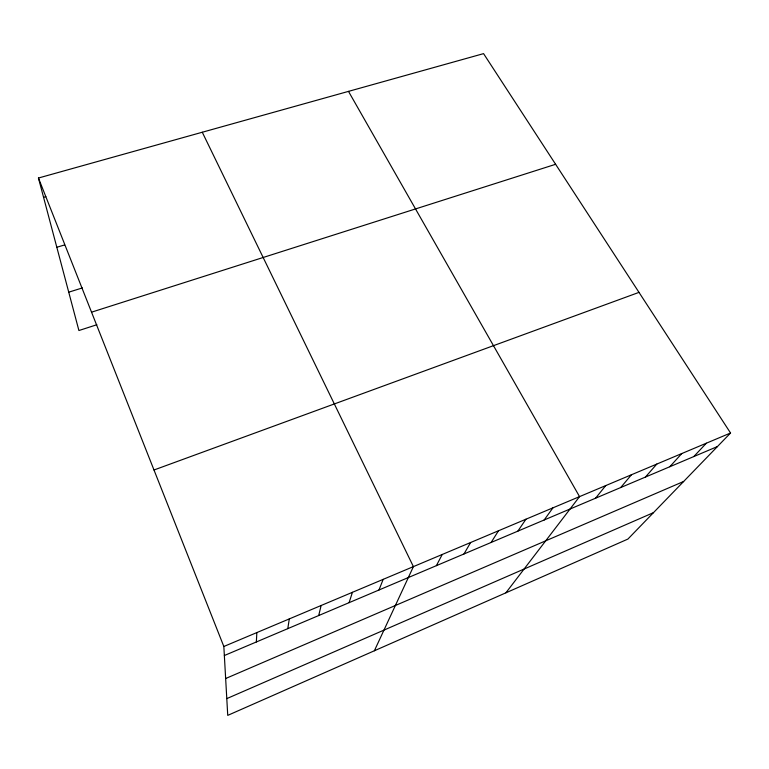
<?xml version="1.0" encoding="UTF-8"?>
<svg xmlns="http://www.w3.org/2000/svg" width="769" height="769" viewBox="0 0 769 769"><rect width="100%" height="100%" fill="white"/><g stroke="black" fill="none" stroke-linecap="round" stroke-linejoin="round"><path stroke-width="1.15" d="M256.346 641.971L256.856 632.579M287.798 628.638L289.279 618.92M318.702 615.546L321.134 605.501M349.088 602.665L352.433 592.313M378.963 590.006L383.183 579.355M374.368 650.776L413.405 566.628L202.276 132.239M436.369 565.667L442.242 554.478M463.967 553.978L470.609 542.52M491.122 542.462L498.514 530.764M517.854 531.139L525.958 519.2M544.164 519.988L552.969 507.819M505.877 592.832L579.547 496.62L348.492 91.376M595.581 498.197L605.712 485.604M620.698 487.546L631.464 474.752M645.431 477.059L656.813 464.072M669.799 466.735L681.767 453.556M693.801 456.565L706.346 443.204M730.55 433.005L627.908 539.069L227.739 715.372L223.837 646.489L38.45 178.023L483.566 53.628L730.55 433.005L223.837 646.489M226.788 698.617L653.496 512.635M225.653 678.527L683.651 481.471M224.346 655.534L717.458 446.539M153.992 469.994L638.991 292.374M96.856 324.739L78.909 330.526L38.45 178.023M91.54 312.176L555.612 164.297M68.729 292.172L82.389 287.923M56.819 247.262L64.615 244.936M43.564 197.277L45.852 196.624"/></g></svg>
